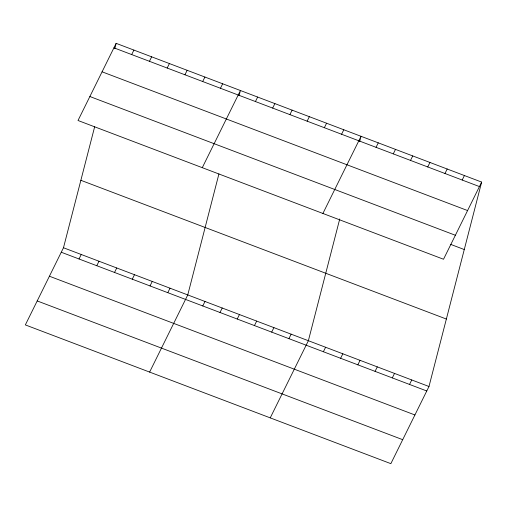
<?xml version="1.0" encoding="UTF-8"?>
<svg xmlns="http://www.w3.org/2000/svg" width="507" height="507" viewBox="0 0 507 507"><rect width="100%" height="100%" fill="white"/><g stroke="black" fill="none" stroke-linecap="round" stroke-linejoin="round"><path stroke-width="0.76" d="M481.65 182.089L443.517 259.248L78.015 120.501L116.147 43.342L481.65 182.089L428.985 386.499L390.853 463.658L25.35 324.911L63.483 247.752L94.67 126.725M114.797 48.59L116.147 43.342M218.935 173.901L187.755 294.928L149.622 372.087M239.07 95.76L240.419 90.512L202.287 167.671M339.741 218.961L308.37 340.717L270.237 417.876M359.685 141.548L361.035 136.301L322.902 213.46M131.687 54.566L133.905 50.079M149.438 61.303L151.656 56.822M167.19 68.046L169.408 63.559M79.022 258.982L81.24 254.495M184.947 74.782L187.159 70.296M96.774 265.719L98.992 261.232M202.699 81.519L204.917 77.039M114.525 272.455L116.743 267.969M220.45 88.262L222.668 83.775M132.276 279.199L134.494 274.712M150.034 285.935L152.246 281.448M255.433 101.539L257.651 97.052M167.785 292.672L170.003 288.191M272.665 108.08L274.883 103.599M289.896 114.62L292.114 110.139M202.768 305.955L204.986 301.469M307.128 121.167L309.346 116.68M220 312.496L222.218 308.009M324.36 127.707L326.571 123.22M237.232 319.036L239.443 314.549M341.585 134.247L343.803 129.76M254.457 325.576L256.675 321.089M271.689 332.117L273.907 327.63M376.048 147.328L378.266 142.841M288.92 338.657L291.138 334.17M393.28 153.868L395.498 149.381M410.512 160.408L412.73 155.922M323.384 351.744L325.602 347.257M427.743 166.949L429.955 162.462M340.615 358.284L342.833 353.797M444.969 173.489L447.187 169.002M357.847 364.825L360.059 360.338M462.2 180.029L464.418 175.549M375.072 371.365L377.29 366.878M392.304 377.905L394.522 373.418M409.536 384.445L411.754 379.958M113.936 47.829L479.432 186.576M102.078 71.81L467.581 210.557M89.866 96.52L455.368 235.267M450.628 244.368L464.273 249.545M80.867 180.296L446.363 319.042M63.483 247.752L428.985 386.499M61.265 252.239L426.767 390.986M49.413 276.22L414.916 414.967M37.201 300.93L402.704 439.677"/></g></svg>
